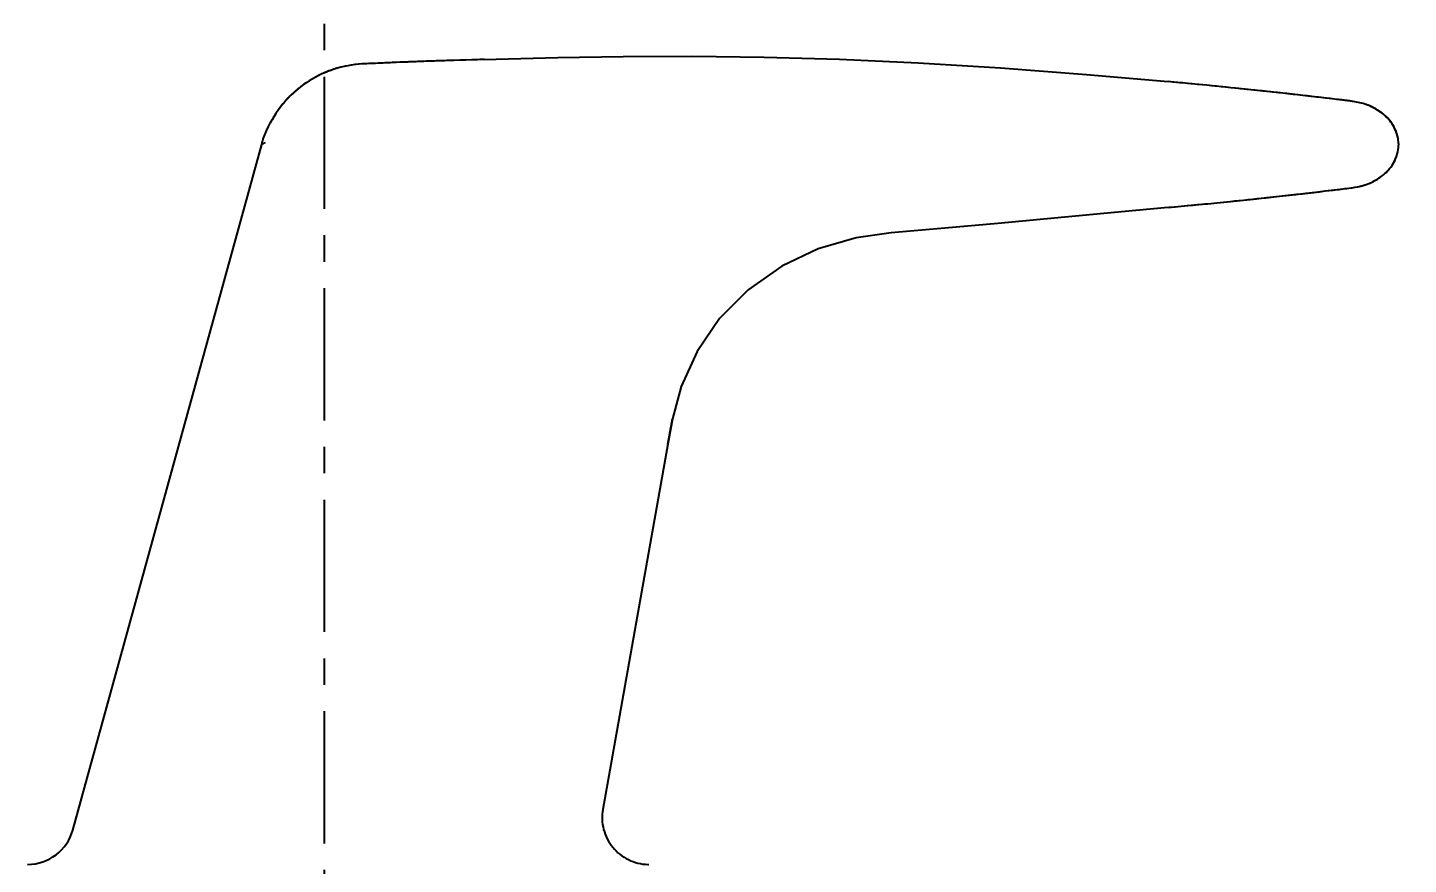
# Model space of a CAD drawing. Header units: millimetres. Extents: x 601 to 1195, y -13 to 407.
# Drawn here: x 830.4 to 896.7, y 166.9 to 207.1 of the extents above; entities that cross this region are included whole.
import ezdxf

# ---------------------------------------------------------------- set-up
doc = ezdxf.new("R2010")
doc.units = ezdxf.units.MM
doc.header["$LTSCALE"] = 0.1
doc.linetypes.add('CENTERX2', pattern=[101.6, 63.5, -12.7, 12.7, -12.7])
doc.layers.add('CENTER', color=1, linetype='CENTERX2')
doc.layers.add('DIM', color=3, linetype='Continuous')
doc.styles.get("Standard").update_dxf_attribs({"font": 'arial.ttf'})
doc.dimstyles.new('ISO-25', dxfattribs={"dimtxt": 2.5, "dimasz": 2.5, "dimexe": 1.25, "dimexo": 0.625, "dimtad": 1, "dimlfac": 1.333333, "dimtxsty": 'Standard', "dimcen": 2.5, "dimadec": 0, "dimazin": 0, "dimtfac": 1, "dimtmove": 0, "dimatfit": 3, "dimfxl": 0, "dimarcsym": 0})

# ---------------------------------------------------------------- blocks, each defined once
blk = doc.blocks.new('*D8')
at = {"layer": 'Defpoints', "color": 0}
for p in [(919.652, 256.595), (844.652, 210.668), (919.652, 202.375)]:
    blk.add_point(p, dxfattribs=at)
at = {"layer": 'DIM', "color": 0, "lineweight": -2}
for p, q in [((844.652, 211.293), (844.652, 257.845)), ((919.652, 203), (919.652, 257.845)), ((847.152, 256.595), (917.152, 256.595))]:
    blk.add_line(p, q, dxfattribs=at)
at = {"layer": 'DIM', "color": 0}
for points in [[(847.152, 257.011), (847.152, 256.178), (844.652, 256.595)], [(917.152, 257.011), (917.152, 256.178), (919.652, 256.595)]]:
    blk.add_solid(points, dxfattribs=at)
at = {"layer": 'DIM', "color": 0, "insert": (882.152, 258.496), "char_height": 2.5, "attachment_point": 5}
blk.add_mtext('100', dxfattribs=at)

msp = doc.modelspace()

# ---------------------------------------------------------------- linework, layer by layer
for p, q in [((849.7412, 205.5073), (849.4323, 205.496)), ((850.8585, 205.5443), (850.5371, 205.5341)), ((851.3448, 205.559), (850.8585, 205.5443)), ((851.7416, 205.5703), (851.3448, 205.559)), ((852.1199, 205.5805), (851.7416, 205.5703)), ((852.1199, 205.5805), (852.0044, 205.5774)), ((852.3444, 205.5863), (852.1199, 205.5805)), ((852.2977, 205.5851), (852.1199, 205.5805)), ((852.3444, 205.5863), (852.2977, 205.5851)), ((852.3863, 205.5874), (852.3862, 205.5874)), ((855.8559, 205.6765), (858.9956, 205.7318)), ((858.9956, 205.7318), (862.311, 205.7451)), ((869.3732, 205.5999), (873.1483, 205.4272)), ((847.2575, 205.4094), (847.0219, 205.3992)), ((847.5511, 205.4218), (847.2575, 205.4094)), ((847.9092, 205.4365), (847.5511, 205.4218)), ((873.1483, 205.4272), (877.1035, 205.1818)), ((887.0097, 204.3477), (886.2421, 204.4214)), ((889.4147, 204.1032), (888.8511, 204.1624)), ((842.1407, 202.6918), (842.1411, 202.6925)), ((832.5759, 168.5804), (841.6517, 201.5033)), ((841.6517, 201.5035), (841.6517, 201.5033)), ((841.7181, 201.7718), (841.7178, 201.7708)), ((889.8388, 198.949), (890.479, 199.0187)), ((892.6952, 199.272), (893.0774, 199.3168)), ((885.148, 198.4839), (885.2094, 198.4895)), ((887.4852, 198.7058), (888.1227, 198.7697)), ((861.1374, 187.1043), (861.3548, 188.3264)), ((861.1374, 187.1045), (858.0187, 169.5722)), ((861.2015, 187.4621), (861.1373, 187.1039))]:
    msp.add_line(p, q)
for points in [[(852.3444, 205.5863), (852.9009, 205.6008), (855.8559, 205.6765)], [(862.311, 205.7451), (865.7675, 205.7038), (869.3732, 205.5999)], [(877.1035, 205.1818), (881.2399, 204.8646), (885.148, 204.5227)], [(841.7181, 201.7718), (841.7883, 201.961), (841.8736, 202.1632), (841.9684, 202.3653), (842.0678, 202.559), (842.1407, 202.6918)], [(841.6517, 201.5037), (841.6526, 201.5103), (841.654, 201.5198), (841.6559, 201.5311), (841.6581, 201.5438), (841.6606, 201.5573), (841.6634, 201.5715), (841.6664, 201.5862), (841.6697, 201.6014), (841.6733, 201.6169), (841.6772, 201.6329), (841.6813, 201.6491), (841.6856, 201.6657), (841.6903, 201.6825), (841.6952, 201.6997), (841.7004, 201.7171), (841.7059, 201.7348), (841.7117, 201.7527), (841.7178, 201.7708)], [(885.148, 198.4839), (883.5944, 198.3381), (881.5565, 198.1408), (879.3463, 197.9283), (876.9707, 197.7069), (874.4319, 197.4817), (871.8607, 197.2677)], [(871.8609, 197.2677), (870.1827, 197.0255), (868.3592, 196.4958), (866.602, 195.6608), (864.9966, 194.5311), (863.6232, 193.14), (862.5374, 191.5598), (861.7759, 189.8766), (861.3594, 188.3232)], [(861.3594, 188.3232), (861.2963, 187.9827), (861.2015, 187.4621)]]:
    msp.add_lwpolyline(points)
for centre, radius, start, end in [((868.062, -291.2639), 497.109, 92.147722, 92.323406), ((859.1703, -62.1261), 267.7994, 91.533332, 92.017765), ((859.2175, -63.5645), 269.2386, 91.84758, 92.01704), ((846.7411, 200.0915), 5.2861, 116.57951, 128.063726), ((846.7469, 200.0796), 5.2994, 104.859041, 116.578188), ((846.7594, 200.0289), 5.3516, 93.273547, 104.849441), ((846.7302, 200.1052), 5.2686, 128.062305, 139.294132), ((859.1686, -81.8409), 287.5397, 84.597289, 84.816227), ((859.2615, -80.8479), 286.5423, 84.442876, 84.816772), ((859.2318, -79.7566), 285.459, 83.177775, 84.41573), ((860.128, -71.9933), 277.6454, 84.061984, 84.443904), ((846.7168, 200.117), 5.2507, 139.296315, 149.414783), ((861.5881, -58.1051), 263.6807, 83.509229, 83.942231), ((858.1652, -87.8894), 293.661, 83.159652, 83.502587), ((846.7173, 200.1168), 5.2513, 149.415426, 150.569675), ((894.4945, 201.4933), 1.7204, 7.876005, 16.737584), ((859.9892, 475.9662), 278.6205, 275.180727, 276.741234), ((860.1828, 474.4864), 277.1287, 275.78634, 276.143061), ((861.5933, 461.5643), 264.1299, 276.278513, 276.762394), ((875.7215, 348.1682), 149.8598, 276.650587, 276.79463), ((886.6946, 256.0723), 57.1125, 276.794501, 277.17375), ((859.2362, 483.8553), 286.5454, 275.200566, 275.657676), ((830.4068, 169.1783), 2.25, 270.00944, 344.59022), ((860.2329, 169.1587), 2.2304, 268.712167, 269.999185)]:
    msp.add_arc(centre, radius, start, end)
for points, knots in [([(849.7412, 205.5073), (849.1832, 205.4876), (848.3047, 205.4531), (847.2089, 205.4074), (846.6711, 205.3842), (846.4538, 205.3717)], [0, 0, 0, 0, 0.5091677, 0.8015774, 1, 1, 1, 1]), ([(846.4538, 205.3717), (845.9991, 205.3455), (845.1087, 205.1797), (843.8962, 204.6109), (842.876, 203.7765), (842.3543, 203.0712), (842.1411, 202.6925)], [0, 0, 0, 0, 0.2586886, 0.507778, 0.7531604, 1, 1, 1, 1]), ([(894.5073, 203.4706), (894.4025, 203.5015), (894.1762, 203.5502), (893.7201, 203.6189), (893.3698, 203.654), (893.1412, 203.6813)], [0, 0, 0, 0, 0.236875, 0.5008422, 1, 1, 1, 1]), ([(896.2134, 201.5534), (896.2065, 201.7805), (896.0943, 202.2353), (895.6984, 202.8062), (895.1493, 203.2265), (894.7254, 203.4062), (894.5073, 203.4706)], [0, 0, 0, 0, 0.2497633, 0.4992686, 0.7500956, 1, 1, 1, 1]), ([(895.9394, 202.4365), (895.8673, 202.5534), (895.7558, 202.6985), (895.6275, 202.8279), (895.5952, 202.8586)], [0, 0, 0, 0, 0.7558244, 1, 1, 1, 1]), ([(841.8027, 201.5778), (841.765, 201.5687), (841.7145, 201.5559), (841.654, 201.5218), (841.6517, 201.5035)], [0, 0, 0, 0, 0.677209, 1, 1, 1, 1]), ([(893.8268, 199.4069), (893.9619, 199.424), (894.227, 199.4603), (894.6239, 199.561), (895.0116, 199.7262), (895.511, 200.0326), (896.0325, 200.5854), (896.2097, 201.1823), (896.214, 201.4781)], [0, 0, 0, 0, 0.1187098, 0.2329965, 0.3556772, 0.4843639, 0.7421862, 1, 1, 1, 1]), ([(895.15, 199.8149), (895.1644, 199.8234), (895.2618, 199.8824), (895.514, 200.0582), (895.7704, 200.3129), (895.9169, 200.5305), (895.9517, 200.5885)], [0, 0, 0, 0, 0.0444679, 0.3030784, 0.8202993, 1, 1, 1, 1]), ([(893.8268, 199.4069), (894.0312, 199.4327), (894.2638, 199.4684), (894.4893, 199.5299), (894.5366, 199.5441)], [0, 0, 0, 0, 0.7910523, 1, 1, 1, 1]), ([(894.5366, 199.5441), (894.5788, 199.5569), (894.7107, 199.6002), (894.9163, 199.6859), (895.0808, 199.7739), (895.15, 199.8149)], [0, 0, 0, 0, 0.2116296, 0.6602616, 1, 1, 1, 1]), ([(858.0177, 169.5724), (857.9615, 169.2566), (857.9805, 168.7547), (858.2136, 168.1514), (858.4777, 167.7411), (858.8279, 167.4011), (859.3737, 167.0539), (859.8619, 166.9361), (860.1827, 166.9289)], [0, 0, 0, 0, 0.2492494, 0.3746126, 0.4999579, 0.6253115, 0.7506829, 1, 1, 1, 1])]:
    msp.add_open_spline(points, degree=3, knots=knots)
for points in [[(847.0219, 205.3992), (846.7769, 205.3883), (846.576, 205.3787), (846.4538, 205.3717)], [(893.5186, 203.6385), (893.382, 203.6541), (893.2527, 203.668), (893.1412, 203.6813)], [(893.8665, 203.5953), (893.7494, 203.6114), (893.6315, 203.6255), (893.5186, 203.6385)], [(894.1974, 203.5426), (894.0914, 203.5624), (893.9793, 203.5797), (893.8665, 203.5953)], [(894.5073, 203.4706), (894.415, 203.4978), (894.3096, 203.5216), (894.1974, 203.5426)], [(895.1106, 203.2153), (894.9193, 203.324), (894.7148, 203.4093), (894.5073, 203.4706)], [(895.5952, 202.8586), (895.4498, 202.9968), (895.2857, 203.1158), (895.1106, 203.2153)], [(896.142, 201.9887), (896.0948, 202.1462), (896.0258, 202.2965), (895.9394, 202.4365)], [(895.9517, 200.5885), (896.0367, 200.7301), (896.1039, 200.8825), (896.149, 201.0414)], [(896.149, 201.0414), (896.1891, 201.1828), (896.2118, 201.3292), (896.214, 201.4777)], [(892.6952, 199.272), (893.0724, 199.3167), (893.4499, 199.3593), (893.8268, 199.4069)]]:
    msp.add_open_spline(points, degree=3)
at = {"layer": 'CENTER'}
msp.add_line((844.6517, 117.1322), (844.6517, 210.6676), dxfattribs=at)
at = {"layer": 'DIM'}
msp.add_line((896.2134, 201.5534), (896.214, 201.4781), dxfattribs=at)

# ---------------------------------------------------------------- dimensions: what is measured, and where the dimension line sits
dim = msp.add_linear_dim(base=(919.6517, 256.5946), p1=(844.6517, 210.6676), p2=(919.6517, 202.3754), dimstyle='ISO-25', dxfattribs=at)
dim.commit()
dim.dimension.update_dxf_attribs({"geometry": '*D8', "text_midpoint": (882.1517, 258.4961)})

doc.saveas('drawing.dxf')
